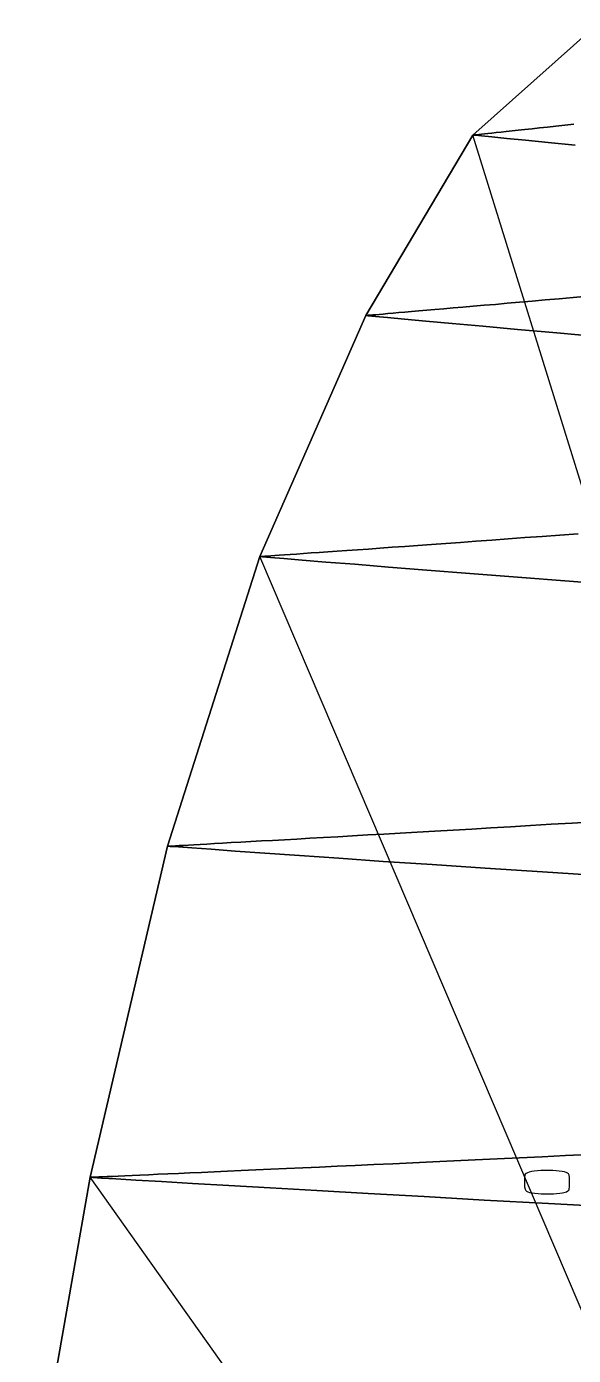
# Model space of a CAD drawing. Extents: x -1328 to 1439, y -3653 to 3653.
# Drawn here: x -1192 to -739, y 2411 to 3512 of the extents above; entities that cross this region are included whole.
import ezdxf

# ---------------------------------------------------------------- set-up
doc = ezdxf.new("R2010")
doc.units = 0
for name, color, linetype in [('EXTRADOS', 7, 'CONTINUOUS'), ('INTRADOS', 7, 'CONTINUOUS'), ('NERVURES', 1, 'CONTINUOUS'), ('SUSPENTAGE', 8, 'CONTINUOUS'), ('TROUS', 2, 'CONTINUOUS')]:
    doc.layers.add(name, color=color, linetype=linetype)

msp = doc.modelspace()

# ---------------------------------------------------------------- linework, layer by layer
at = {"layer": 'EXTRADOS', "color": 7, "linetype": 'CONTINUOUS'}
for points in [[(-721.3, 3512.3, 1534.8), (-822.3, 3422.4, 1285.3)], [(-738.5, 3431.3, 1278.1), (-746.1, 3430.5, 1278.7), (-753.5, 3429.7, 1279.4), (-760.4, 3429, 1280), (-767, 3428.3, 1280.5), (-773.3, 3427.6, 1281.1), (-779.2, 3427, 1281.6), (-784.7, 3426.4, 1282.1), (-789.8, 3425.9, 1282.5), (-794.6, 3425.3, 1282.9), (-799, 3424.9, 1283.3), (-803, 3424.5, 1283.6), (-806.7, 3424.1, 1283.9), (-809.9, 3423.7, 1284.2), (-812.8, 3423.4, 1284.5), (-815.3, 3423.1, 1284.7), (-817.4, 3422.9, 1284.9), (-819.2, 3422.7, 1285), (-820.5, 3422.6, 1285.1), (-821.5, 3422.5, 1285.2), (-822.1, 3422.4, 1285.3), (-822.3, 3422.4, 1285.3), (-911, 3272.8, 1042.8)], [(-822.3, 3422.4, 1285.3), (-822.1, 3422.4, 1285.3), (-821.5, 3422.5, 1285.2), (-820.5, 3422.6, 1285.1), (-819.2, 3422.7, 1285), (-817.4, 3422.9, 1284.9), (-815.3, 3423.1, 1284.7), (-812.8, 3423.4, 1284.5), (-809.9, 3423.7, 1284.2), (-806.7, 3424.1, 1283.9), (-803, 3424.5, 1283.6), (-799, 3424.9, 1283.3), (-794.6, 3425.3, 1282.9), (-789.8, 3425.9, 1282.5), (-784.7, 3426.4, 1282.1), (-779.2, 3427, 1281.6), (-773.3, 3427.6, 1281.1), (-767, 3428.3, 1280.5), (-760.4, 3429, 1280), (-753.5, 3429.7, 1279.4), (-746.1, 3430.5, 1278.7), (-738.5, 3431.3, 1278.1)], [(-727.1, 3288.9, 1025.3), (-739.2, 3287.8, 1026.5), (-750.9, 3286.7, 1027.6), (-762.3, 3285.7, 1028.7), (-773.2, 3284.8, 1029.7), (-783.8, 3283.8, 1030.8), (-793.9, 3283, 1031.7), (-803.7, 3282.1, 1032.7), (-813.1, 3281.3, 1033.5), (-822, 3280.5, 1034.4), (-830.6, 3279.8, 1035.2), (-838.7, 3279.1, 1036), (-846.5, 3278.4, 1036.7), (-853.8, 3277.8, 1037.4), (-860.6, 3277.2, 1038), (-867.1, 3276.6, 1038.6), (-873.1, 3276.1, 1039.2), (-878.7, 3275.6, 1039.7), (-883.8, 3275.2, 1040.2), (-888.5, 3274.7, 1040.7), (-892.8, 3274.4, 1041.1), (-896.6, 3274, 1041.4), (-900, 3273.8, 1041.7), (-902.9, 3273.5, 1042), (-905.4, 3273.3, 1042.2), (-907.4, 3273.1, 1042.4), (-909, 3273, 1042.6), (-910.1, 3272.9, 1042.7), (-910.8, 3272.8, 1042.8), (-911, 3272.8, 1042.8), (-999, 3073, 817.2)], [(-911, 3272.8, 1042.8), (-910.8, 3272.8, 1042.8), (-910.1, 3272.9, 1042.7), (-909, 3273, 1042.6), (-907.4, 3273.1, 1042.4), (-905.4, 3273.3, 1042.2), (-902.9, 3273.5, 1042), (-900, 3273.8, 1041.7), (-896.6, 3274, 1041.4), (-892.8, 3274.4, 1041.1), (-888.5, 3274.7, 1040.7), (-883.8, 3275.2, 1040.2), (-878.7, 3275.6, 1039.7), (-873.1, 3276.1, 1039.2), (-867.1, 3276.6, 1038.6), (-860.6, 3277.2, 1038), (-853.8, 3277.8, 1037.4), (-846.5, 3278.4, 1036.7), (-838.7, 3279.1, 1036), (-830.6, 3279.8, 1035.2), (-822, 3280.5, 1034.4), (-813.1, 3281.3, 1033.5), (-803.7, 3282.1, 1032.7), (-793.9, 3283, 1031.7), (-783.8, 3283.8, 1030.8), (-773.2, 3284.8, 1029.7), (-762.3, 3285.7, 1028.7), (-750.9, 3286.7, 1027.6), (-739.2, 3287.8, 1026.5), (-727.1, 3288.9, 1025.3)], [(-735.1, 3091.9, 790.4), (-750.2, 3090.8, 792), (-764.9, 3089.7, 793.5), (-779.3, 3088.7, 795), (-793.2, 3087.7, 796.4), (-806.7, 3086.7, 797.8), (-819.8, 3085.7, 799.2), (-832.5, 3084.8, 800.5), (-844.7, 3083.9, 801.7), (-856.5, 3083.1, 802.9), (-867.9, 3082.3, 804.1), (-878.8, 3081.5, 805.2), (-889.3, 3080.7, 806.2), (-899.4, 3080, 807.3), (-908.9, 3079.3, 808.2), (-918, 3078.7, 809.1), (-926.7, 3078.1, 810), (-934.9, 3077.5, 810.8), (-942.5, 3077, 811.6), (-949.8, 3076.5, 812.3), (-956.5, 3076, 813), (-962.7, 3075.5, 813.6), (-968.5, 3075.1, 814.2), (-973.8, 3074.8, 814.7), (-978.5, 3074.4, 815.2), (-982.8, 3074.1, 815.6), (-986.6, 3073.9, 816), (-989.9, 3073.6, 816.3), (-992.6, 3073.4, 816.6), (-994.9, 3073.3, 816.8), (-996.7, 3073.2, 817), (-997.9, 3073.1, 817.1), (-998.7, 3073, 817.2), (-999, 3073, 817.2), (-1075.6, 2832.9, 612.4)], [(-999, 3073, 817.2), (-998.7, 3073, 817.2), (-997.9, 3073.1, 817.1), (-996.7, 3073.2, 817), (-994.9, 3073.3, 816.8), (-992.6, 3073.4, 816.6), (-989.9, 3073.6, 816.3), (-986.6, 3073.9, 816), (-982.8, 3074.1, 815.6), (-978.5, 3074.4, 815.2), (-973.8, 3074.8, 814.7), (-968.5, 3075.1, 814.2), (-962.7, 3075.5, 813.6), (-956.5, 3076, 813), (-949.8, 3076.5, 812.3), (-942.5, 3077, 811.6), (-934.9, 3077.5, 810.8), (-926.7, 3078.1, 810), (-918, 3078.7, 809.1), (-908.9, 3079.3, 808.2), (-899.4, 3080, 807.3), (-889.3, 3080.7, 806.2), (-878.8, 3081.5, 805.2), (-867.9, 3082.3, 804.1), (-856.5, 3083.1, 802.9), (-844.7, 3083.9, 801.7), (-832.5, 3084.8, 800.5), (-819.8, 3085.7, 799.2), (-806.7, 3086.7, 797.8), (-793.2, 3087.7, 796.4), (-779.3, 3088.7, 795), (-764.9, 3089.7, 793.5), (-750.2, 3090.8, 792), (-735.1, 3091.9, 790.4)], [(-722.1, 2853.2, 575), (-739.9, 2852.1, 577), (-757.4, 2851.1, 578.9), (-774.5, 2850.1, 580.8), (-791.2, 2849.1, 582.6), (-807.5, 2848.2, 584.3), (-823.3, 2847.2, 586.1), (-838.8, 2846.3, 587.7), (-853.8, 2845.5, 589.3), (-868.4, 2844.6, 590.8), (-882.5, 2843.8, 592.3), (-896.1, 2843, 593.8), (-909.3, 2842.3, 595.2), (-922.1, 2841.5, 596.5), (-934.3, 2840.8, 597.8), (-946.1, 2840.2, 599), (-957.4, 2839.5, 600.2), (-968.2, 2838.9, 601.3), (-978.6, 2838.3, 602.4), (-988.4, 2837.8, 603.4), (-997.7, 2837.3, 604.3), (-1006.5, 2836.8, 605.3), (-1014.8, 2836.3, 606.1), (-1022.6, 2835.9, 606.9), (-1029.8, 2835.5, 607.7), (-1036.6, 2835.1, 608.3), (-1042.8, 2834.7, 609), (-1048.4, 2834.4, 609.6), (-1053.6, 2834.1, 610.1), (-1058.2, 2833.9, 610.6), (-1062.3, 2833.6, 611), (-1065.8, 2833.5, 611.4), (-1068.8, 2833.3, 611.7), (-1071.2, 2833.1, 611.9), (-1073.1, 2833, 612.1), (-1074.5, 2833, 612.2), (-1075.3, 2832.9, 612.3), (-1075.6, 2832.9, 612.4), (-1139.7, 2558.5, 435)], [(-1075.6, 2832.9, 612.4), (-1075.3, 2832.9, 612.3), (-1074.5, 2833, 612.2), (-1073.1, 2833, 612.1), (-1071.2, 2833.1, 611.9), (-1068.8, 2833.3, 611.7), (-1065.8, 2833.5, 611.4), (-1062.3, 2833.6, 611), (-1058.2, 2833.9, 610.6), (-1053.6, 2834.1, 610.1), (-1048.4, 2834.4, 609.6), (-1042.8, 2834.7, 609), (-1036.6, 2835.1, 608.3), (-1029.8, 2835.5, 607.7), (-1022.6, 2835.9, 606.9), (-1014.8, 2836.3, 606.1), (-1006.5, 2836.8, 605.3), (-997.7, 2837.3, 604.3), (-988.4, 2837.8, 603.4), (-978.6, 2838.3, 602.4), (-968.2, 2838.9, 601.3), (-957.4, 2839.5, 600.2), (-946.1, 2840.2, 599), (-934.3, 2840.8, 597.8), (-922.1, 2841.5, 596.5), (-909.3, 2842.3, 595.2), (-896.1, 2843, 593.8), (-882.5, 2843.8, 592.3), (-868.4, 2844.6, 590.8), (-853.8, 2845.5, 589.3), (-838.8, 2846.3, 587.7), (-823.3, 2847.2, 586.1), (-807.5, 2848.2, 584.3), (-791.2, 2849.1, 582.6), (-774.5, 2850.1, 580.8), (-757.4, 2851.1, 578.9), (-739.9, 2852.1, 577), (-722.1, 2853.2, 575)], [(-725.7, 2577.5, 390.4), (-745.5, 2576.5, 392.6), (-764.8, 2575.6, 394.8), (-783.8, 2574.7, 396.9), (-802.3, 2573.8, 399), (-820.4, 2573, 401), (-838.1, 2572.1, 402.9), (-855.4, 2571.3, 404.8), (-872.2, 2570.5, 406.7), (-888.6, 2569.8, 408.4), (-904.5, 2569, 410.2), (-919.9, 2568.3, 411.8), (-934.9, 2567.7, 413.4), (-949.4, 2567, 415), (-963.4, 2566.4, 416.5), (-976.9, 2565.7, 417.9), (-989.9, 2565.2, 419.3), (-1002.4, 2564.6, 420.6), (-1014.4, 2564.1, 421.9), (-1025.8, 2563.5, 423.1), (-1036.8, 2563.1, 424.2), (-1047.2, 2562.6, 425.3), (-1057.1, 2562.1, 426.4), (-1066.4, 2561.7, 427.4), (-1075.2, 2561.3, 428.3), (-1083.5, 2561, 429.1), (-1091.1, 2560.6, 429.9), (-1098.3, 2560.3, 430.7), (-1104.9, 2560, 431.4), (-1110.9, 2559.7, 432), (-1116.3, 2559.5, 432.6), (-1121.2, 2559.3, 433.1), (-1125.5, 2559.1, 433.5), (-1129.3, 2558.9, 433.9), (-1132.5, 2558.8, 434.3), (-1135.1, 2558.7, 434.5), (-1137.1, 2558.6, 434.7), (-1138.5, 2558.5, 434.9), (-1139.4, 2558.5, 435), (-1139.7, 2558.5, 435), (-1192.3, 2258.4, 283)], [(-1139.7, 2558.5, 435), (-1139.4, 2558.5, 435), (-1138.5, 2558.5, 434.9), (-1137.1, 2558.6, 434.7), (-1135.1, 2558.7, 434.5), (-1132.5, 2558.8, 434.3), (-1129.3, 2558.9, 433.9), (-1125.5, 2559.1, 433.5), (-1121.2, 2559.3, 433.1), (-1116.3, 2559.5, 432.6), (-1110.9, 2559.7, 432), (-1104.9, 2560, 431.4), (-1098.3, 2560.3, 430.7), (-1091.1, 2560.6, 429.9), (-1083.5, 2561, 429.1), (-1075.2, 2561.3, 428.3), (-1066.4, 2561.7, 427.4), (-1057.1, 2562.1, 426.4), (-1047.2, 2562.6, 425.3), (-1036.8, 2563.1, 424.2), (-1025.8, 2563.5, 423.1), (-1014.4, 2564.1, 421.9), (-1002.4, 2564.6, 420.6), (-989.9, 2565.2, 419.3), (-976.9, 2565.7, 417.9), (-963.4, 2566.4, 416.5), (-949.4, 2567, 415), (-934.9, 2567.7, 413.4), (-919.9, 2568.3, 411.8), (-904.5, 2569, 410.2), (-888.6, 2569.8, 408.4), (-872.2, 2570.5, 406.7), (-855.4, 2571.3, 404.8), (-838.1, 2572.1, 402.9), (-820.4, 2573, 401), (-802.3, 2573.8, 399), (-783.8, 2574.7, 396.9), (-764.8, 2575.6, 394.8), (-745.5, 2576.5, 392.6), (-725.7, 2577.5, 390.4)]]:
    msp.add_polyline3d(points, dxfattribs=at)
at = {"layer": 'INTRADOS', "color": 7, "linetype": 'CONTINUOUS'}
for points in [[(-737.6, 3414, 1292), (-759.8, 3416.2, 1290.3), (-778.7, 3418.1, 1288.8), (-794.3, 3419.6, 1287.5), (-806.5, 3420.8, 1286.5), (-815.2, 3421.7, 1285.8), (-820.5, 3422.2, 1285.4), (-822.3, 3422.4, 1285.3), (-721.3, 3512.3, 1534.8)], [(-716.9, 3255.2, 1061.9), (-752.7, 3258.4, 1058.5), (-785.2, 3261.3, 1055.3), (-814.2, 3263.9, 1052.5), (-839.5, 3266.2, 1049.9), (-861.2, 3268.2, 1047.8), (-879, 3269.8, 1046), (-893, 3271.1, 1044.6), (-903, 3272.1, 1043.6), (-909, 3272.6, 1043), (-911, 3272.8, 1042.8), (-822.3, 3422.4, 1285.3), (-820.5, 3422.2, 1285.4), (-815.2, 3421.7, 1285.8), (-806.5, 3420.8, 1286.5), (-794.3, 3419.6, 1287.5), (-778.7, 3418.1, 1288.8), (-759.8, 3416.2, 1290.3), (-737.6, 3414, 1292)], [(-696.2, 3049.1, 851.2), (-742.5, 3052.6, 846.2), (-785.4, 3055.9, 841.6), (-824.8, 3058.9, 837.2), (-860.5, 3061.8, 833.2), (-892.4, 3064.3, 829.5), (-920.3, 3066.6, 826.3), (-944.1, 3068.5, 823.6), (-963.8, 3070.1, 821.3), (-979.1, 3071.4, 819.5), (-990.1, 3072.3, 818.3), (-996.7, 3072.8, 817.5), (-999, 3073, 817.2), (-911, 3272.8, 1042.8), (-909, 3272.6, 1043), (-903, 3272.1, 1043.6), (-893, 3271.1, 1044.6), (-879, 3269.8, 1046), (-861.2, 3268.2, 1047.8), (-839.5, 3266.2, 1049.9), (-814.2, 3263.9, 1052.5), (-785.2, 3261.3, 1055.3), (-752.7, 3258.4, 1058.5), (-716.9, 3255.2, 1061.9)], [(-713.8, 2808.4, 657.3), (-764.6, 2811.7, 651.4), (-812.1, 2814.8, 645.7), (-856.2, 2817.7, 640.3), (-896.7, 2820.4, 635.2), (-933.4, 2823, 630.6), (-966.1, 2825.2, 626.5), (-994.8, 2827.2, 622.8), (-1019.3, 2828.9, 619.6), (-1039.4, 2830.4, 617), (-1055.2, 2831.5, 615), (-1066.5, 2832.3, 613.5), (-1073.3, 2832.7, 612.7), (-1075.6, 2832.9, 612.4), (-999, 3073, 817.2), (-996.7, 3072.8, 817.5), (-990.1, 3072.3, 818.3), (-979.1, 3071.4, 819.5), (-963.8, 3070.1, 821.3), (-944.1, 3068.5, 823.6), (-920.3, 3066.6, 826.3), (-892.4, 3064.3, 829.5), (-860.5, 3061.8, 833.2), (-824.8, 3058.9, 837.2), (-785.4, 3055.9, 841.6), (-742.5, 3052.6, 846.2), (-696.2, 3049.1, 851.2)], [(-703, 2533.9, 492.7), (-759.5, 2536.9, 485.8), (-812.9, 2539.7, 479), (-862.8, 2542.5, 472.6), (-909.2, 2545.1, 466.5), (-951.7, 2547.5, 460.8), (-990.3, 2549.7, 455.6), (-1024.7, 2551.7, 450.9), (-1054.8, 2553.5, 446.8), (-1080.5, 2555, 443.2), (-1101.7, 2556.2, 440.3), (-1118.3, 2557.2, 438), (-1130.1, 2557.9, 436.3), (-1137.3, 2558.3, 435.3), (-1139.7, 2558.5, 435), (-1075.6, 2832.9, 612.4), (-1073.3, 2832.7, 612.7), (-1066.5, 2832.3, 613.5), (-1055.2, 2831.5, 615), (-1039.4, 2830.4, 617), (-1019.3, 2828.9, 619.6), (-994.8, 2827.2, 622.8), (-966.1, 2825.2, 626.5), (-933.4, 2823, 630.6), (-896.7, 2820.4, 635.2), (-856.2, 2817.7, 640.3), (-812.1, 2814.8, 645.7), (-764.6, 2811.7, 651.4), (-713.8, 2808.4, 657.3)], [(-1192.3, 2258.4, 283), (-1139.7, 2558.5, 435), (-1137.3, 2558.3, 435.3), (-1130.1, 2557.9, 436.3), (-1118.3, 2557.2, 438), (-1101.7, 2556.2, 440.3), (-1080.5, 2555, 443.2), (-1054.8, 2553.5, 446.8), (-1024.7, 2551.7, 450.9), (-990.3, 2549.7, 455.6), (-951.7, 2547.5, 460.8), (-909.2, 2545.1, 466.5), (-862.8, 2542.5, 472.6), (-812.9, 2539.7, 479), (-759.5, 2536.9, 485.8), (-703, 2533.9, 492.7)]]:
    msp.add_polyline3d(points, dxfattribs=at)
at = {"layer": 'NERVURES', "color": 1, "linetype": 'CONTINUOUS'}
for points in [[(-822.3, 3422.4, 1285.3), (-822.1, 3422.4, 1285.3), (-821.5, 3422.5, 1285.2), (-820.5, 3422.6, 1285.1), (-819.2, 3422.7, 1285), (-817.4, 3422.9, 1284.9), (-815.3, 3423.1, 1284.7), (-812.8, 3423.4, 1284.5), (-809.9, 3423.7, 1284.2), (-806.7, 3424.1, 1283.9), (-803, 3424.5, 1283.6), (-799, 3424.9, 1283.3), (-794.6, 3425.3, 1282.9), (-789.8, 3425.9, 1282.5), (-784.7, 3426.4, 1282.1), (-779.2, 3427, 1281.6), (-773.3, 3427.6, 1281.1), (-767, 3428.3, 1280.5), (-760.4, 3429, 1280), (-753.5, 3429.7, 1279.4), (-746.1, 3430.5, 1278.7), (-738.5, 3431.3, 1278.1)], [(-737.6, 3414, 1292), (-759.8, 3416.2, 1290.3), (-778.7, 3418.1, 1288.8), (-794.3, 3419.6, 1287.5), (-806.5, 3420.8, 1286.5), (-815.2, 3421.7, 1285.8), (-820.5, 3422.2, 1285.4), (-822.3, 3422.4, 1285.3), (-822.3, 3422.4, 1285.3)], [(-911, 3272.8, 1042.8), (-910.8, 3272.8, 1042.8), (-910.1, 3272.9, 1042.7), (-909, 3273, 1042.6), (-907.4, 3273.1, 1042.4), (-905.4, 3273.3, 1042.2), (-902.9, 3273.5, 1042), (-900, 3273.8, 1041.7), (-896.6, 3274, 1041.4), (-892.8, 3274.4, 1041.1), (-888.5, 3274.7, 1040.7), (-883.8, 3275.2, 1040.2), (-878.7, 3275.6, 1039.7), (-873.1, 3276.1, 1039.2), (-867.1, 3276.6, 1038.6), (-860.6, 3277.2, 1038), (-853.8, 3277.8, 1037.4), (-846.5, 3278.4, 1036.7), (-838.7, 3279.1, 1036), (-830.6, 3279.8, 1035.2), (-822, 3280.5, 1034.4), (-813.1, 3281.3, 1033.5), (-803.7, 3282.1, 1032.7), (-793.9, 3283, 1031.7), (-783.8, 3283.8, 1030.8), (-773.2, 3284.8, 1029.7), (-762.3, 3285.7, 1028.7), (-750.9, 3286.7, 1027.6), (-739.2, 3287.8, 1026.5), (-727.1, 3288.9, 1025.3)], [(-716.9, 3255.2, 1061.9), (-752.7, 3258.4, 1058.5), (-785.2, 3261.3, 1055.3), (-814.2, 3263.9, 1052.5), (-839.5, 3266.2, 1049.9), (-861.2, 3268.2, 1047.8), (-879, 3269.8, 1046), (-893, 3271.1, 1044.6), (-903, 3272.1, 1043.6), (-909, 3272.6, 1043), (-911, 3272.8, 1042.8), (-911, 3272.8, 1042.8)], [(-999, 3073, 817.2), (-998.7, 3073, 817.2), (-997.9, 3073.1, 817.1), (-996.7, 3073.2, 817), (-994.9, 3073.3, 816.8), (-992.6, 3073.4, 816.6), (-989.9, 3073.6, 816.3), (-986.6, 3073.9, 816), (-982.8, 3074.1, 815.6), (-978.5, 3074.4, 815.2), (-973.8, 3074.8, 814.7), (-968.5, 3075.1, 814.2), (-962.7, 3075.5, 813.6), (-956.5, 3076, 813), (-949.8, 3076.5, 812.3), (-942.5, 3077, 811.6), (-934.9, 3077.5, 810.8), (-926.7, 3078.1, 810), (-918, 3078.7, 809.1), (-908.9, 3079.3, 808.2), (-899.4, 3080, 807.3), (-889.3, 3080.7, 806.2), (-878.8, 3081.5, 805.2), (-867.9, 3082.3, 804.1), (-856.5, 3083.1, 802.9), (-844.7, 3083.9, 801.7), (-832.5, 3084.8, 800.5), (-819.8, 3085.7, 799.2), (-806.7, 3086.7, 797.8), (-793.2, 3087.7, 796.4), (-779.3, 3088.7, 795), (-764.9, 3089.7, 793.5), (-750.2, 3090.8, 792), (-735.1, 3091.9, 790.4)], [(-696.2, 3049.1, 851.2), (-742.5, 3052.6, 846.2), (-785.4, 3055.9, 841.6), (-824.8, 3058.9, 837.2), (-860.5, 3061.8, 833.2), (-892.4, 3064.3, 829.5), (-920.3, 3066.6, 826.3), (-944.1, 3068.5, 823.6), (-963.8, 3070.1, 821.3), (-979.1, 3071.4, 819.5), (-990.1, 3072.3, 818.3), (-996.7, 3072.8, 817.5), (-999, 3073, 817.2), (-999, 3073, 817.2)], [(-1075.6, 2832.9, 612.4), (-1075.3, 2832.9, 612.3), (-1074.5, 2833, 612.2), (-1073.1, 2833, 612.1), (-1071.2, 2833.1, 611.9), (-1068.8, 2833.3, 611.7), (-1065.8, 2833.5, 611.4), (-1062.3, 2833.6, 611), (-1058.2, 2833.9, 610.6), (-1053.6, 2834.1, 610.1), (-1048.4, 2834.4, 609.6), (-1042.8, 2834.7, 609), (-1036.6, 2835.1, 608.3), (-1029.8, 2835.5, 607.7), (-1022.6, 2835.9, 606.9), (-1014.8, 2836.3, 606.1), (-1006.5, 2836.8, 605.3), (-997.7, 2837.3, 604.3), (-988.4, 2837.8, 603.4), (-978.6, 2838.3, 602.4), (-968.2, 2838.9, 601.3), (-957.4, 2839.5, 600.2), (-946.1, 2840.2, 599), (-934.3, 2840.8, 597.8), (-922.1, 2841.5, 596.5), (-909.3, 2842.3, 595.2), (-896.1, 2843, 593.8), (-882.5, 2843.8, 592.3), (-868.4, 2844.6, 590.8), (-853.8, 2845.5, 589.3), (-838.8, 2846.3, 587.7), (-823.3, 2847.2, 586.1), (-807.5, 2848.2, 584.3), (-791.2, 2849.1, 582.6), (-774.5, 2850.1, 580.8), (-757.4, 2851.1, 578.9), (-739.9, 2852.1, 577), (-722.1, 2853.2, 575)], [(-713.8, 2808.4, 657.3), (-764.6, 2811.7, 651.4), (-812.1, 2814.8, 645.7), (-856.2, 2817.7, 640.3), (-896.7, 2820.4, 635.2), (-933.4, 2823, 630.6), (-966.1, 2825.2, 626.5), (-994.8, 2827.2, 622.8), (-1019.3, 2828.9, 619.6), (-1039.4, 2830.4, 617), (-1055.2, 2831.5, 615), (-1066.5, 2832.3, 613.5), (-1073.3, 2832.7, 612.7), (-1075.6, 2832.9, 612.4), (-1075.6, 2832.9, 612.4)], [(-1139.7, 2558.5, 435), (-1139.4, 2558.5, 435), (-1138.5, 2558.5, 434.9), (-1137.1, 2558.6, 434.7), (-1135.1, 2558.7, 434.5), (-1132.5, 2558.8, 434.3), (-1129.3, 2558.9, 433.9), (-1125.5, 2559.1, 433.5), (-1121.2, 2559.3, 433.1), (-1116.3, 2559.5, 432.6), (-1110.9, 2559.7, 432), (-1104.9, 2560, 431.4), (-1098.3, 2560.3, 430.7), (-1091.1, 2560.6, 429.9), (-1083.5, 2561, 429.1), (-1075.2, 2561.3, 428.3), (-1066.4, 2561.7, 427.4), (-1057.1, 2562.1, 426.4), (-1047.2, 2562.6, 425.3), (-1036.8, 2563.1, 424.2), (-1025.8, 2563.5, 423.1), (-1014.4, 2564.1, 421.9), (-1002.4, 2564.6, 420.6), (-989.9, 2565.2, 419.3), (-976.9, 2565.7, 417.9), (-963.4, 2566.4, 416.5), (-949.4, 2567, 415), (-934.9, 2567.7, 413.4), (-919.9, 2568.3, 411.8), (-904.5, 2569, 410.2), (-888.6, 2569.8, 408.4), (-872.2, 2570.5, 406.7), (-855.4, 2571.3, 404.8), (-838.1, 2572.1, 402.9), (-820.4, 2573, 401), (-802.3, 2573.8, 399), (-783.8, 2574.7, 396.9), (-764.8, 2575.6, 394.8), (-745.5, 2576.5, 392.6), (-725.7, 2577.5, 390.4)], [(-703, 2533.9, 492.7), (-759.5, 2536.9, 485.8), (-812.9, 2539.7, 479), (-862.8, 2542.5, 472.6), (-909.2, 2545.1, 466.5), (-951.7, 2547.5, 460.8), (-990.3, 2549.7, 455.6), (-1024.7, 2551.7, 450.9), (-1054.8, 2553.5, 446.8), (-1080.5, 2555, 443.2), (-1101.7, 2556.2, 440.3), (-1118.3, 2557.2, 438), (-1130.1, 2557.9, 436.3), (-1137.3, 2558.3, 435.3), (-1139.7, 2558.5, 435), (-1139.7, 2558.5, 435)]]:
    msp.add_polyline3d(points, dxfattribs=at)
at = {"layer": 'SUSPENTAGE', "color": 8, "linetype": 'CONTINUOUS'}
for points in [[(-527.2, 2472.8, 2052.8), (-822.3, 3422.4, 1285.3)], [(-234.6, 1283.1, 2821.7), (-999, 3073, 817.2)], [(-234.6, 1283.1, 2821.7), (-1139.7, 2558.5, 435)]]:
    msp.add_polyline3d(points, dxfattribs=at)
at = {"layer": 'TROUS', "color": 2, "linetype": 'CONTINUOUS'}
msp.add_polyline3d([(-779, 2548.6, 458.3), (-778.5, 2547.7, 460.3), (-777.8, 2547.1, 461.8), (-776.7, 2546.5, 463.1), (-775.4, 2546, 464.3), (-773.3, 2545.6, 465.3), (-771, 2545.3, 466), (-768.3, 2545, 466.6), (-765.6, 2544.9, 466.9), (-763, 2544.8, 467), (-760.6, 2544.8, 467.1), (-758.1, 2544.9, 467), (-755.6, 2544.9, 466.8), (-752.9, 2545.1, 466.5), (-750.3, 2545.3, 465.9), (-747.9, 2545.7, 465.1), (-745.9, 2546.1, 464), (-744.6, 2546.6, 462.8), (-743.5, 2547.2, 461.5), (-742.8, 2547.8, 460), (-742.4, 2548.7, 458), (-742.1, 2550.8, 453.1), (-742.3, 2558.4, 435.3), (-742.6, 2560.4, 430.4), (-743.1, 2561.3, 428.4), (-743.9, 2561.9, 426.9), (-744.9, 2562.5, 425.7), (-746.3, 2563, 424.4), (-748.3, 2563.4, 423.4), (-750.7, 2563.7, 422.7), (-753.3, 2564, 422.1), (-756, 2564.1, 421.8), (-758.5, 2564.1, 421.7), (-761, 2564.2, 421.6), (-763.5, 2564.1, 421.7), (-766, 2564.1, 421.9), (-768.7, 2563.9, 422.2), (-771.4, 2563.7, 422.8), (-773.7, 2563.3, 423.6), (-775.7, 2562.9, 424.7), (-777.1, 2562.3, 425.9), (-778.1, 2561.8, 427.2), (-778.9, 2561.2, 428.7), (-779.3, 2560.3, 430.7), (-779.6, 2558.2, 435.6), (-779.4, 2550.6, 453.4), (-779, 2548.6, 458.3), (-779, 2548.6, 458.3)], dxfattribs=at)

doc.saveas('drawing.dxf')
